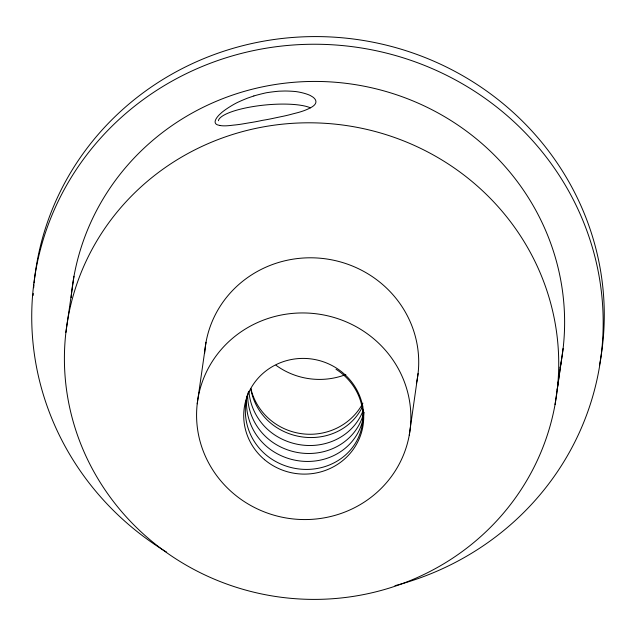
<?xml version="1.0" encoding="UTF-8"?>
<svg xmlns="http://www.w3.org/2000/svg" width="636" height="636" viewBox="0 0 636 636"><rect width="100%" height="100%" fill="white"/><g stroke="black" fill="none" stroke-linecap="round" stroke-linejoin="round"><path stroke-width="0.95" d="M65.906 332.429L73.975 276.27M197.216 403.828L206.016 342.255M409.274 435.096A107.23 103.231 8.1 0 0 266.897 318.867A107.23 103.231 8.1 0 0 234.986 494.8A107.23 103.231 8.1 0 0 409.274 435.096L418.067 373.531M555.045 404.568A247.34 238.11 8.1 0 0 226.639 136.454A247.34 238.11 8.1 0 0 153.022 542.277A247.34 238.11 8.1 0 0 555.045 404.568L560.936 363.196M557.231 389.765L563.122 348.401M253.851 95.964L247.849 98.023A51.77 12.704 -17.6 0 0 236.759 102.794L234.263 104.137A51.619 12.275 -21.3 0 0 222.051 112.238L219.245 114.822A50.379 11.551 -25 0 0 217.798 124.974L220.167 125.523M34.105 282.964A285.938 275.277 8.1 0 1 358.1 39.655A285.938 275.277 8.1 0 1 599.533 364.945M33.167 295.422A285.938 275.277 8.1 0 1 33.271 293.506M33.676 287.75A285.938 275.277 8.1 0 1 33.923 284.872M345.833 374.548A71.486 68.815 8.1 0 1 276 365.271M166.648 552.167A285.938 275.277 8.1 0 1 118.932 119.576A285.938 275.277 8.1 0 1 565.213 185.044A285.938 275.277 8.1 0 1 394.98 585.669M71.137 297.576A247.34 238.11 8.1 0 1 351.326 84.039A247.34 238.11 8.1 0 1 560.054 367.791M204.641 353.282A107.23 103.231 8.1 0 1 326.189 258.916A107.23 103.231 8.1 0 1 416.389 383.58M253.859 95.941A51.516 12.99 -13.9 0 1 266.365 92.753A51.516 13.284 -10.2 0 1 278.91 91.194L284.928 91.004A51.77 13.587 -6.5 0 1 295.971 91.584L298.467 91.982A51.619 13.738 -2.8 0 1 310.328 95.519L312.904 97.085A50.379 13.531 0.9 0 1 311.465 107.238L308.436 108.812A51.619 13.738 -2.8 0 1 295.438 113.224L292.791 113.892A51.77 13.587 -6.5 0 1 281.279 116.642L275.102 117.93A51.516 13.284 -10.2 0 1 262.437 120.355A51.516 12.99 -13.9 0 1 250.051 122.676L244.2 123.67A51.77 12.704 -17.6 0 1 233.587 125.109L231.234 125.387A51.619 12.275 -21.3 0 1 220.159 125.531M362.886 403.16A60.046 57.804 8.1 0 1 301.949 433.744A60.046 57.804 8.1 0 1 250.846 388.517M335.991 369.214A59.291 54.815 16.2 0 1 353.489 446.114A59.291 54.815 16.2 0 1 272.009 459.311A59.291 58.448 -10.6 0 1 248.541 391.625M247.603 394.646A59.291 58.448 -10.6 0 0 274.275 443.372A59.291 54.815 16.2 0 0 363.872 412.2M363.291 410.005A59.291 54.815 16.2 0 1 275.412 435.406A59.291 58.448 -10.6 0 1 248.915 391.267M362.79 406.022A59.291 54.815 16.2 0 1 276.549 427.44A59.291 58.448 -10.6 0 1 250.751 388.755M363.911 412.502A59.291 54.815 16.2 0 1 273.146 451.337A59.291 58.448 -10.6 0 1 246.832 396.196M218.41 120.737A48.511 11.989 -5.5 0 1 257.318 105.926A48.511 11.989 -5.5 0 1 310.495 107.866M264.568 459.693A60.046 57.804 8.1 0 0 362.671 427.623A60.046 57.804 8.1 0 0 283.91 361.447A60.046 57.804 8.1 0 0 264.568 459.693"/></g></svg>
